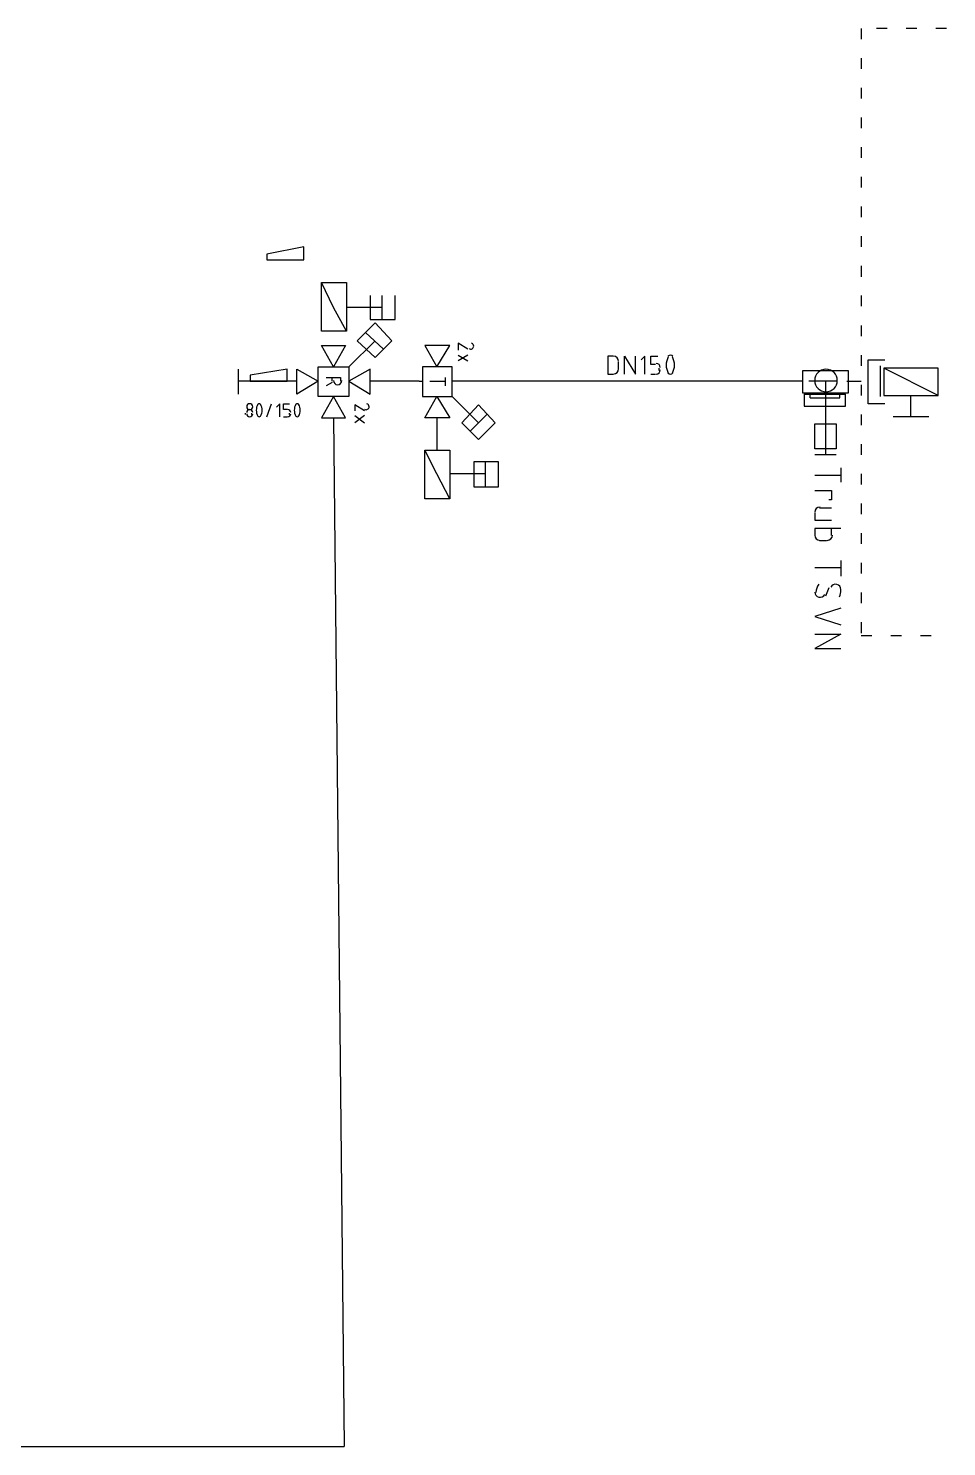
# Model space of a CAD drawing. Header units: millimetres. Extents: x 0 to 33.1, y 1.5 to 45.3.
# Drawn here: x 11.493 to 12.781, y 31.093 to 33.083 of the extents above; entities that cross this region are included whole.
import ezdxf

# ---------------------------------------------------------------- set-up
doc = ezdxf.new("R2010")
doc.units = ezdxf.units.MM
doc.header["$MEASUREMENT"] = 0
doc.layers.get('0').update_dxf_attribs({"linetype": 'CONTINUOUS'})

msp = doc.modelspace()

# ---------------------------------------------------------------- linework, layer by layer
at = {"color": 140, "linetype": 'Continuous'}
for p, q in [((12.6611, 33.0828), (12.6611, 33.0678)), ((12.6977, 33.0828), (12.6828, 33.0828)), ((12.7394, 33.0828), (12.7244, 33.0828)), ((12.7811, 33.0828), (12.7661, 33.0828)), ((12.6611, 33.0411), (12.6611, 33.0261)), ((12.6611, 32.9994), (12.6611, 32.9844)), ((12.6611, 32.9578), (12.6611, 32.9428)), ((12.6611, 32.9161), (12.6611, 32.9011)), ((12.6611, 32.8744), (12.6611, 32.8594)), ((12.6611, 32.8328), (12.6611, 32.8178)), ((12.6611, 32.7911), (12.6611, 32.7761)), ((12.6611, 32.7494), (12.6611, 32.7344)), ((12.6611, 32.7078), (12.6611, 32.6928)), ((12.6611, 32.6661), (12.6611, 32.6511)), ((12.6611, 32.6244), (12.6611, 32.6094)), ((12.6711, 32.5561), (12.6711, 32.6178)), ((12.6711, 32.6178), (12.6944, 32.6178)), ((12.6711, 32.5561), (12.6711, 32.6178)), ((12.6711, 32.6178), (12.6944, 32.6178)), ((12.6711, 32.5561), (12.6711, 32.6178)), ((12.6711, 32.6178), (12.6944, 32.6178)), ((12.6711, 32.5561), (12.6711, 32.6178)), ((12.6711, 32.6178), (12.6944, 32.6178)), ((12.6711, 32.5561), (12.6711, 32.6178)), ((12.6711, 32.6178), (12.6944, 32.6178)), ((12.6878, 32.6094), (12.6878, 32.5661)), ((12.6878, 32.6094), (12.6878, 32.5661)), ((12.6878, 32.6094), (12.6878, 32.5661)), ((12.6878, 32.6094), (12.6878, 32.5661)), ((12.6878, 32.6094), (12.6878, 32.5661)), ((12.7694, 32.6061), (12.6928, 32.6061)), ((12.6928, 32.6061), (12.6928, 32.5678)), ((12.7694, 32.5678), (12.6928, 32.6061)), ((12.7694, 32.6061), (12.6928, 32.6061)), ((12.6928, 32.6061), (12.6928, 32.5678)), ((12.7694, 32.5678), (12.6928, 32.6061)), ((12.7694, 32.5678), (12.7694, 32.6061)), ((12.7694, 32.5678), (12.7694, 32.6061)), ((12.6611, 32.5828), (12.6611, 32.5678)), ((12.6928, 32.5678), (12.7694, 32.5678)), ((12.6928, 32.5678), (12.7694, 32.5678)), ((12.7311, 32.5378), (12.7311, 32.5678)), ((12.7311, 32.5378), (12.7311, 32.5678)), ((12.6611, 32.5411), (12.6611, 32.5261)), ((12.6944, 32.5561), (12.6711, 32.5561)), ((12.6944, 32.5561), (12.6711, 32.5561)), ((12.6944, 32.5561), (12.6711, 32.5561)), ((12.6944, 32.5561), (12.6711, 32.5561)), ((12.6944, 32.5561), (12.6711, 32.5561)), ((12.7561, 32.5378), (12.7061, 32.5378)), ((12.7561, 32.5378), (12.7061, 32.5378)), ((12.7561, 32.5378), (12.7311, 32.5378)), ((12.7561, 32.5378), (12.7311, 32.5378)), ((12.6611, 32.4994), (12.6611, 32.4844)), ((12.6611, 32.4578), (12.6611, 32.4428)), ((12.6611, 32.4161), (12.6611, 32.4011)), ((12.6611, 32.3744), (12.6611, 32.3594)), ((12.6611, 32.3328), (12.6611, 32.3178)), ((12.6611, 32.2911), (12.6611, 32.2761)), ((12.6611, 32.2494), (12.6611, 32.2344)), ((12.6611, 32.2311), (12.6761, 32.2311)), ((12.7028, 32.2311), (12.7178, 32.2311)), ((12.7445, 32.2311), (12.7594, 32.2311))]:
    msp.add_line(p, q, dxfattribs=at)
at = {"color": 0, "linetype": 'Continuous'}
for p, q in [((11.8794, 32.7761), (11.8278, 32.7661)), ((11.8794, 32.7578), (11.8794, 32.7761)), ((11.8278, 32.7661), (11.8278, 32.7578)), ((11.8278, 32.7578), (11.8794, 32.7578)), ((11.9211, 32.6911), (11.9045, 32.7261)), ((11.9045, 32.6578), (11.9045, 32.7261)), ((11.9045, 32.7261), (11.9395, 32.7261)), ((11.9395, 32.7261), (11.9395, 32.6578)), ((11.9728, 32.7078), (11.9728, 32.6744)), ((11.9894, 32.6744), (11.9894, 32.7078)), ((12.0078, 32.6744), (12.0078, 32.7078)), ((11.9395, 32.6578), (11.9211, 32.6911)), ((11.9894, 32.6911), (11.9395, 32.6911)), ((11.9395, 32.6578), (11.9045, 32.6578)), ((11.9794, 32.6694), (11.9544, 32.6444)), ((11.9911, 32.6328), (11.9661, 32.6561)), ((11.9728, 32.6744), (12.0078, 32.6744)), ((12.0028, 32.6444), (11.9794, 32.6694)), ((11.9211, 32.6078), (11.9045, 32.6378)), ((11.9045, 32.6378), (11.9378, 32.6378)), ((11.9378, 32.6378), (11.9211, 32.6078)), ((11.9794, 32.6444), (11.9428, 32.6078)), ((11.9544, 32.6444), (11.9794, 32.6211)), ((11.9794, 32.6211), (12.0028, 32.6444)), ((12.0844, 32.6378), (12.0494, 32.6378)), ((12.0494, 32.6378), (12.0661, 32.6078)), ((12.0661, 32.6078), (12.0844, 32.6378)), ((12.1094, 32.6328), (12.0961, 32.6411)), ((12.0961, 32.6411), (12.0961, 32.6311)), ((12.0961, 32.6244), (12.1094, 32.6161)), ((12.1094, 32.6244), (12.0961, 32.6161)), ((12.3128, 32.6228), (12.3061, 32.6228)), ((12.3061, 32.6228), (12.3061, 32.5978)), ((12.3294, 32.5978), (12.3294, 32.6228)), ((12.3294, 32.6228), (12.3445, 32.5978)), ((12.3445, 32.5978), (12.3445, 32.6228)), ((12.3578, 32.6228), (12.3528, 32.6178)), ((12.3578, 32.5978), (12.3578, 32.6228)), ((12.3661, 32.6111), (12.3661, 32.6228)), ((12.3661, 32.6228), (12.3761, 32.6228)), ((11.7878, 32.5694), (11.7878, 32.6044)), ((11.8561, 32.6044), (11.8045, 32.5961)), ((11.8561, 32.5878), (11.8561, 32.6044)), ((11.8695, 32.5694), (11.8695, 32.6044)), ((11.8695, 32.6044), (11.8995, 32.5878)), ((11.8995, 32.5661), (11.8995, 32.6078)), ((11.8995, 32.6078), (11.9428, 32.6078)), ((11.9428, 32.6078), (11.9428, 32.5661)), ((11.9728, 32.6044), (11.9428, 32.5878)), ((11.9728, 32.5694), (11.9728, 32.6044)), ((12.0461, 32.6078), (12.0461, 32.5661)), ((12.0878, 32.6078), (12.0461, 32.6078)), ((12.0878, 32.5661), (12.0878, 32.6078)), ((12.3061, 32.5978), (12.3128, 32.5978)), ((12.3211, 32.6044), (12.3211, 32.6144)), ((12.3728, 32.6111), (12.3661, 32.6111)), ((12.3661, 32.5978), (12.3728, 32.5978)), ((12.3778, 32.6028), (12.3778, 32.6061)), ((12.5794, 32.5711), (12.5794, 32.6028)), ((12.5794, 32.6028), (12.6428, 32.6028)), ((12.6428, 32.6028), (12.6428, 32.5711)), ((11.8045, 32.5961), (11.8045, 32.5878)), ((11.8045, 32.5878), (11.8561, 32.5878)), ((11.8995, 32.5878), (11.8695, 32.5694)), ((11.9111, 32.5928), (11.9311, 32.5928)), ((11.9194, 32.5861), (11.9111, 32.5811)), ((11.9194, 32.5878), (11.9194, 32.5928)), ((11.9311, 32.5928), (11.9311, 32.5878)), ((11.9428, 32.5878), (11.9728, 32.5694)), ((12.0411, 32.5878), (12.0461, 32.5878)), ((12.0561, 32.5878), (12.0778, 32.5878)), ((12.0778, 32.5928), (12.0778, 32.5811)), ((12.0928, 32.5878), (12.0878, 32.5878)), ((12.6111, 32.5878), (12.6111, 32.4844)), ((12.6411, 32.5878), (12.6611, 32.5878)), ((12.6428, 32.5878), (12.6611, 32.5878)), ((12.6428, 32.5878), (12.6611, 32.5878)), ((12.6428, 32.5878), (12.6611, 32.5878)), ((12.6428, 32.5878), (12.6611, 32.5878)), ((11.9428, 32.5661), (11.8995, 32.5661)), ((11.9211, 32.5661), (11.9045, 32.5361)), ((11.9378, 32.5361), (11.9211, 32.5661)), ((12.0461, 32.5661), (12.0878, 32.5661)), ((12.0494, 32.5361), (12.0661, 32.5661)), ((12.0661, 32.5661), (12.0844, 32.5361)), ((12.1245, 32.5294), (12.0878, 32.5661)), ((12.6428, 32.5711), (12.5794, 32.5711)), ((12.5811, 32.5694), (12.5811, 32.5528)), ((12.5811, 32.5694), (12.6394, 32.5694)), ((12.5895, 32.5644), (12.5895, 32.5694)), ((12.5895, 32.5644), (12.6111, 32.5644)), ((12.6111, 32.5644), (12.6311, 32.5644)), ((12.6311, 32.5644), (12.6311, 32.5694)), ((12.6394, 32.5528), (12.6394, 32.5694)), ((11.7978, 32.5411), (11.7978, 32.5428)), ((11.8061, 32.5428), (11.8061, 32.5411)), ((11.8278, 32.5378), (11.8344, 32.5561)), ((11.8461, 32.5561), (11.8411, 32.5511)), ((11.8461, 32.5378), (11.8461, 32.5561)), ((11.8511, 32.5478), (11.8511, 32.5561)), ((11.8511, 32.5561), (11.8594, 32.5561)), ((11.8561, 32.5478), (11.8511, 32.5478)), ((11.8511, 32.5378), (11.8561, 32.5378)), ((11.8594, 32.5411), (11.8594, 32.5428)), ((11.9645, 32.5461), (11.9511, 32.5544)), ((11.9511, 32.5544), (11.9511, 32.5461)), ((11.9511, 32.5394), (11.9645, 32.5294)), ((11.9645, 32.5394), (11.9511, 32.5294)), ((12.1011, 32.5294), (12.1245, 32.5544)), ((12.1361, 32.5411), (12.1128, 32.5178)), ((12.1245, 32.5544), (12.1478, 32.5294)), ((12.5811, 32.5528), (12.6111, 32.5528)), ((12.6111, 32.5528), (12.6394, 32.5528)), ((11.9045, 32.5361), (11.9378, 32.5361)), ((12.0844, 32.5361), (12.0494, 32.5361)), ((12.1245, 32.5061), (12.1011, 32.5294)), ((12.1478, 32.5294), (12.1245, 32.5061)), ((12.5961, 32.4928), (12.5961, 32.5278)), ((12.5961, 32.5278), (12.6261, 32.5278)), ((12.6261, 32.5278), (12.6261, 32.4928)), ((12.0661, 32.4578), (12.0494, 32.4911)), ((12.0494, 32.4228), (12.0494, 32.4911)), ((12.0494, 32.4911), (12.0844, 32.4911)), ((12.0844, 32.4911), (12.0844, 32.4228)), ((12.6261, 32.4928), (12.5961, 32.4928)), ((12.6261, 32.4844), (12.5961, 32.4844)), ((12.0844, 32.4228), (12.0661, 32.4578)), ((12.1344, 32.4578), (12.0844, 32.4578)), ((12.1528, 32.4744), (12.1178, 32.4744)), ((12.1178, 32.4744), (12.1178, 32.4394)), ((12.1344, 32.4394), (12.1344, 32.4744)), ((12.1528, 32.4394), (12.1528, 32.4744)), ((12.6328, 32.4661), (12.6328, 32.4461)), ((12.1178, 32.4394), (12.1528, 32.4394)), ((12.5961, 32.4561), (12.6328, 32.4561)), ((12.0844, 32.4228), (12.0494, 32.4228)), ((12.5961, 32.4344), (12.6195, 32.4344)), ((12.6195, 32.4211), (12.6161, 32.4211)), ((12.6195, 32.4344), (12.6195, 32.4211)), ((12.5961, 32.4028), (12.5961, 32.3928)), ((12.6195, 32.4094), (12.6028, 32.4094)), ((12.5961, 32.3928), (12.6195, 32.3928)), ((12.6328, 32.3811), (12.5961, 32.3811)), ((12.5961, 32.3811), (12.5961, 32.3711)), ((12.6195, 32.3711), (12.6195, 32.3811)), ((12.6028, 32.3644), (12.6128, 32.3644)), ((12.5961, 32.3261), (12.6328, 32.3261)), ((12.6328, 32.3361), (12.6328, 32.3144)), ((12.6161, 32.2978), (12.6111, 32.2861)), ((12.6328, 32.2694), (12.5961, 32.2578)), ((12.5961, 32.2578), (12.6328, 32.2461)), ((12.5961, 32.2328), (12.6328, 32.2328)), ((12.6328, 32.2328), (12.5961, 32.2128)), ((12.5961, 32.2128), (12.6328, 32.2128))]:
    msp.add_line(p, q, dxfattribs=at)
at = {"color": 7, "linetype": 'Continuous'}
for p, q in [((11.8695, 32.5878), (11.7878, 32.5878)), ((12.0411, 32.5878), (11.9728, 32.5878)), ((12.2511, 32.5878), (12.0928, 32.5878)), ((12.2511, 32.5878), (12.0928, 32.5878)), ((12.1994, 32.5878), (12.0928, 32.5878)), ((12.5794, 32.5878), (12.2511, 32.5878)), ((11.9211, 32.5361), (11.9361, 31.0928)), ((12.0661, 32.5361), (12.0661, 32.4911)), ((8.52279, 31.0928), (11.9361, 31.0928))]:
    msp.add_line(p, q, dxfattribs=at)
at = {"color": 142, "linetype": 'Continuous'}
msp.add_line((12.6261, 32.5878), (12.5878, 32.5878), dxfattribs=at)
at = {"color": 0, "linetype": 'Continuous'}
for points in [[(12.1178, 32.6369), (12.1178, 32.6388), (12.1165, 32.6404), (12.1148, 32.641)], [(12.1156, 32.6333), (12.117, 32.634), (12.1178, 32.6354), (12.1178, 32.6369)], [(12.1114, 32.6335), (12.1127, 32.6326), (12.1143, 32.6325), (12.1156, 32.6333)], [(12.3211, 32.6153), (12.3211, 32.6194), (12.3178, 32.6228), (12.3136, 32.6228)], [(12.3907, 32.6218), (12.3868, 32.6146), (12.3868, 32.606), (12.3907, 32.5989)], [(12.3936, 32.6244), (12.3923, 32.6244), (12.3911, 32.6237), (12.3903, 32.6228)], [(12.397, 32.6228), (12.3962, 32.6237), (12.3949, 32.6244), (12.3936, 32.6244)], [(12.3965, 32.5989), (12.4004, 32.606), (12.4004, 32.6146), (12.3965, 32.6218)], [(12.3136, 32.5978), (12.3178, 32.5978), (12.3211, 32.6011), (12.3211, 32.6053)], [(12.3794, 32.6069), (12.3794, 32.6101), (12.3768, 32.6128), (12.3736, 32.6128)], [(12.3736, 32.5978), (12.3768, 32.5978), (12.3794, 32.6004), (12.3794, 32.6036)], [(12.3903, 32.5994), (12.3911, 32.5985), (12.3923, 32.5978), (12.3936, 32.5978)], [(12.3936, 32.5978), (12.3949, 32.5978), (12.3962, 32.5985), (12.397, 32.5994)], [(12.6119, 32.6044), (12.6032, 32.6044), (12.5961, 32.5974), (12.5961, 32.5886)], [(12.6278, 32.5886), (12.6278, 32.5974), (12.6207, 32.6044), (12.6119, 32.6044)], [(11.9211, 32.5886), (11.9211, 32.5854), (11.9237, 32.5828), (11.9269, 32.5828)], [(11.9269, 32.5828), (11.9302, 32.5828), (11.9328, 32.5854), (11.9328, 32.5886)], [(12.5961, 32.5886), (12.5961, 32.5799), (12.6032, 32.5728), (12.6119, 32.5728)], [(12.6119, 32.5728), (12.6207, 32.5728), (12.6278, 32.5799), (12.6278, 32.5886)], [(11.8036, 32.5561), (11.8013, 32.5561), (11.7994, 32.5543), (11.7994, 32.5519)], [(11.7994, 32.5519), (11.7994, 32.5496), (11.8013, 32.5478), (11.8036, 32.5478)], [(11.8036, 32.5478), (11.8013, 32.5478), (11.7994, 32.5458), (11.7994, 32.5436)], [(11.7994, 32.5419), (11.7994, 32.5397), (11.8013, 32.5378), (11.8036, 32.5378)], [(11.8078, 32.5519), (11.8078, 32.5543), (11.8059, 32.5561), (11.8036, 32.5561)], [(11.8036, 32.5478), (11.8059, 32.5478), (11.8078, 32.5496), (11.8078, 32.5519)], [(11.8078, 32.5436), (11.8078, 32.5458), (11.8059, 32.5478), (11.8036, 32.5478)], [(11.8036, 32.5378), (11.8059, 32.5378), (11.8078, 32.5397), (11.8078, 32.5419)], [(11.8149, 32.5553), (11.8121, 32.5501), (11.8121, 32.5439), (11.8149, 32.5386)], [(11.8169, 32.5561), (11.8161, 32.5561), (11.8154, 32.5557), (11.8149, 32.5551)], [(11.8149, 32.5388), (11.8154, 32.5382), (11.8161, 32.5378), (11.8169, 32.5378)], [(11.819, 32.5551), (11.8185, 32.5557), (11.8177, 32.5561), (11.8169, 32.5561)], [(11.8169, 32.5378), (11.8177, 32.5378), (11.8185, 32.5382), (11.819, 32.5388)], [(11.819, 32.5386), (11.8218, 32.5439), (11.8218, 32.5501), (11.819, 32.5553)], [(11.8611, 32.5436), (11.8611, 32.5458), (11.8593, 32.5478), (11.8569, 32.5478)], [(11.8569, 32.5378), (11.8593, 32.5378), (11.8611, 32.5397), (11.8611, 32.5419)], [(11.8682, 32.5553), (11.8654, 32.5501), (11.8654, 32.5439), (11.8682, 32.5386)], [(11.8703, 32.5561), (11.8695, 32.5561), (11.8688, 32.5557), (11.8683, 32.5551)], [(11.8683, 32.5388), (11.8688, 32.5382), (11.8695, 32.5378), (11.8703, 32.5378)], [(11.8723, 32.5551), (11.8718, 32.5557), (11.8711, 32.5561), (11.8703, 32.5561)], [(11.8703, 32.5378), (11.8711, 32.5378), (11.8718, 32.5382), (11.8723, 32.5388)], [(11.8723, 32.5386), (11.8752, 32.5439), (11.8752, 32.5501), (11.8723, 32.5553)], [(11.9647, 32.5483), (11.966, 32.5476), (11.9677, 32.5476), (11.969, 32.5483)], [(11.9711, 32.5519), (11.9711, 32.5538), (11.9699, 32.5554), (11.9681, 32.556)], [(11.969, 32.5483), (11.9703, 32.549), (11.9711, 32.5504), (11.9711, 32.5519)], [(12.6036, 32.4111), (12.5994, 32.4111), (12.5961, 32.4078), (12.5961, 32.4036)], [(12.5961, 32.3719), (12.5961, 32.3678), (12.5994, 32.3644), (12.6036, 32.3644)], [(12.6136, 32.3644), (12.6177, 32.3644), (12.6211, 32.3678), (12.6211, 32.3719)], [(12.6017, 32.3031), (12.5993, 32.2996), (12.598, 32.2954), (12.5978, 32.2911)], [(12.627, 32.3026), (12.6236, 32.3033), (12.6202, 32.3018), (12.6186, 32.2986)], [(12.6328, 32.2953), (12.6328, 32.2988), (12.6304, 32.3018), (12.627, 32.3026)], [(12.5961, 32.2919), (12.5961, 32.2885), (12.5985, 32.2854), (12.6019, 32.2847)], [(12.6019, 32.2847), (12.6053, 32.2839), (12.6087, 32.2854), (12.6103, 32.2886)], [(12.6308, 32.285), (12.6321, 32.2882), (12.6328, 32.2915), (12.6328, 32.295)]]:
    msp.add_open_spline(points, degree=3, dxfattribs=at)

doc.saveas('drawing.dxf')
